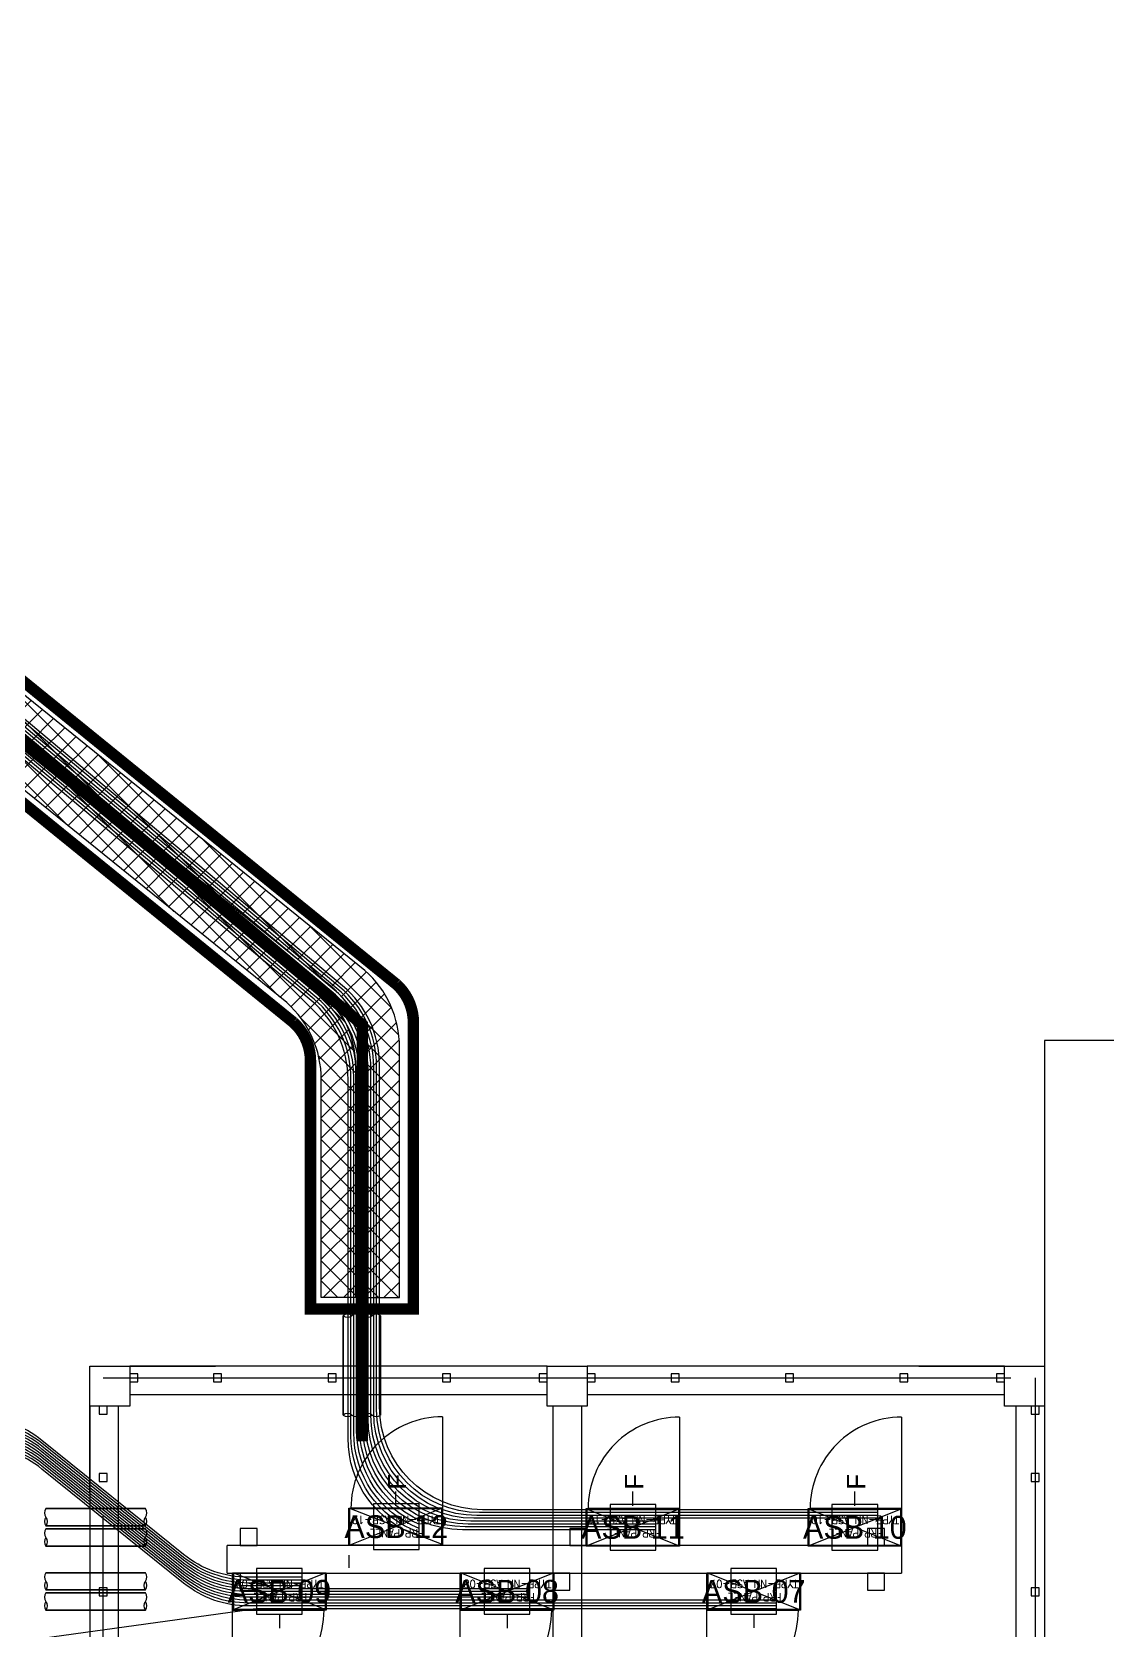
# Model space of a CAD drawing. Header units: metres. Extents: x 530603 to 531186, y 2673784 to 2674007.
# Drawn here: x 530882.6 to 530892.01, y 2673926.39 to 2673940.37 of the extents above; entities that cross this region are included whole.
import ezdxf
from ezdxf.enums import TextEntityAlignment as Align

# ---------------------------------------------------------------- set-up
doc = ezdxf.new("R2010")
doc.units = ezdxf.units.M
for name, pattern in [('DASHED', [0.75, 0.5, -0.25]), ('DASHED2', [0.375, 0.25, -0.125]), ('HIDDEN', [0.375, 0.25, -0.125]), ('PHANTOM', [63.50000000000001, 31.75, -6.35, 6.35, -6.35, 6.35, -6.35])]:
    doc.linetypes.add(name, pattern=pattern)
for name, color, linetype in [('1', 5, 'Continuous'), ('300mm Hume Pipe', 74, 'Continuous'), ('Excavation', 7, 'Continuous'), ('IDT', 7, 'Continuous'), ('LT Cable(AG) INV to LT Panel BL-17', 2, 'Continuous'), ('Trench (AC)-BL15', 14, 'Continuous')]:
    doc.layers.add(name, color=color, linetype=linetype)
doc.styles.add('Arial', font='arial.ttf')
doc.styles.add('RomanS', font='romans.shx')
doc.styles.get("Standard").update_dxf_attribs({"font": 'Adani Regular.ttf'})
doc.linetypes.add('FOUNDATION LAYOUT$0$FENCELINE1', pattern='A,6.35,-2.54,[133,ltypeshp.shx,S=2.54,R=0,X=-2.54,Y=0],-2.54,25.4', length=36.83)

# ---------------------------------------------------------------- blocks, each defined once
blk = doc.blocks.new('ASB')
at = {"layer": '1', "color": 5}
blk.add_lwpolyline([(-0.2, -0.2), (0.2, -0.2), (0.2, 0.2), (-0.2, 0.2)], close=True, dxfattribs=at)
at = {"layer": '1', "color": 7}
blk.add_attdef('ID', text='', height=0.2, dxfattribs=at).set_placement((0, 0), align=Align.MIDDLE_CENTER)
blk = doc.blocks.new('IDT')
at = {"layer": 'IDT', "color": 8, "linetype": 'PHANTOM', "ltscale": 0.25}
for p, q in [((33.78305947702646, 18.31032447560767), (33.78305947702646, 9.160324475607581)), ((25.63305947702636, 9.160324475607581), (25.63305947702636, 16.03532447560758)), ((33.78305947702646, 9.160324475607581), (25.63305947702636, 9.160324475607581))]:
    blk.add_line(p, q, dxfattribs=at)
at = {"layer": 'IDT', "color": 8}
for p, q in [((25.55203310577579, 9.410145771028397), (25.55203310577579, 12.06014577102826)), ((25.80203310577579, 9.410145771028397), (25.80203310577579, 12.06014577102826)), ((29.60203310577552, 9.410145771028397), (29.60203310577552, 12.06014577102826)), ((29.85203310577552, 9.410145771028397), (29.85203310577552, 12.06014577102826)), ((33.6520331057757, 9.410145771028397), (33.6520331057757, 12.06014577102826)), ((33.9020331057757, 9.410145771028397), (33.9020331057757, 12.06014577102826)), ((27.68603310577581, 11.1931585117926), (28.50403310577556, 11.1931585117926)), ((27.68603310577581, 10.86615851179261), (27.68603310577581, 11.1931585117926)), ((27.69503310577582, 10.86965851179264), (27.69503310577582, 11.18965851179257)), ((27.69503310577582, 11.18965851179257), (28.49503310577555, 11.18965851179257)), ((28.49503310577555, 11.18965851179257), (27.69503310577582, 10.86965851179264)), ((28.49503310577555, 10.86965851179264), (27.69503310577582, 11.18965851179257)), ((28.49503310577555, 11.18965851179257), (28.49503310577555, 10.86965851179264)), ((28.50403310577556, 11.1931585117926), (28.50403310577556, 10.86615851179261)), ((29.8430331057755, 11.19316355596482), (30.66103310577572, 11.19316355596482)), ((29.8430331057755, 10.86616355596482), (29.8430331057755, 11.19316355596482)), ((29.85203310577552, 10.86966355596462), (29.85203310577552, 11.18966355596478)), ((29.85203310577552, 11.18966355596478), (30.6520331057757, 11.18966355596478)), ((30.6520331057757, 11.18966355596478), (29.85203310577552, 10.86966355596462)), ((30.6520331057757, 10.86966355596462), (29.85203310577552, 11.18966355596478)), ((30.6520331057757, 11.18966355596478), (30.6520331057757, 10.86966355596462)), ((30.66103310577572, 11.19316355596482), (30.66103310577572, 10.86616355596482)), ((31.83392632624444, 11.19316355596482), (32.65192632624419, 11.19316355596482)), ((31.83392632624444, 10.86616355596482), (31.83392632624444, 11.19316355596482)), ((31.84292632624445, 10.86966355596462), (31.84292632624445, 11.18966355596478)), ((31.84292632624445, 11.18966355596478), (32.64292632624418, 11.18966355596478)), ((31.84292632624445, 10.86966355596462), (32.64292632624418, 11.18966355596478)), ((31.84292632624445, 11.18966355596478), (32.64292632624418, 10.86966355596485)), ((32.64292632624418, 11.18966355596478), (32.64292632624418, 10.86966355596485)), ((32.65192632624419, 11.19316355596482), (32.65192632624419, 10.86616355596482)), ((25.59805947702651, 11.06854747735485), (25.59805947702651, 10.99854747735469)), ((25.66805947702622, 11.06854747735485), (25.59805947702651, 11.06854747735485)), ((25.66805947702622, 10.99854747735469), (25.66805947702622, 11.06854747735485)), ((33.7480594770266, 11.06854747735485), (33.7480594770266, 10.99854747735469)), ((33.81805947702631, 11.06854747735485), (33.7480594770266, 11.06854747735485)), ((33.81805947702631, 10.99854747735469), (33.81805947702631, 11.06854747735485)), ((25.59805947702651, 10.99854747735469), (25.66805947702622, 10.99854747735469)), ((26.95103310577568, 11.01965851179273), (26.95103310577568, 10.86965851179264)), ((27.10103310577577, 11.01965851179273), (26.95103310577568, 11.01965851179273)), ((27.10103310577577, 10.86965851179264), (27.10103310577577, 11.01965851179273)), ((29.70203310577588, 11.01965851179273), (29.70203310577588, 10.86965851179264)), ((29.85203310577597, 11.01965851179273), (29.70203310577588, 11.01965851179273)), ((29.85203310577597, 10.86965851179264), (29.85203310577597, 11.01965851179273)), ((32.4369263262445, 11.0196585117925), (32.4369263262445, 10.86965851179264)), ((32.58692632624414, 11.0196585117925), (32.4369263262445, 11.0196585117925)), ((32.58692632624414, 10.86965851179264), (32.58692632624414, 11.0196585117925)), ((33.7480594770266, 10.99854747735469), (33.81805947702631, 10.99854747735469)), ((32.69924909500176, 10.86966355596462), (26.80203310577579, 10.86965851179286)), ((26.95103310577568, 10.86965851179264), (27.10103310577577, 10.86965851179264)), ((28.50403310577556, 10.86615851179261), (27.68603310577581, 10.86615851179261)), ((28.49503310577555, 10.86965851179264), (27.69503310577582, 10.86965851179264)), ((29.70203310577588, 10.86965851179264), (29.85203310577597, 10.86965851179264)), ((30.66103310577572, 10.86616355596482), (29.8430331057755, 10.86616355596482)), ((30.6520331057757, 10.86966355596462), (29.85203310577552, 10.86966355596462)), ((31.63518662643108, 10.71242244929829), (31.63518662643108, 10.8226436008905)), ((32.65192632624419, 10.86616355596482), (31.83392632624444, 10.86616355596482)), ((32.64292632624418, 10.86966355596485), (31.84292632624445, 10.86966355596462)), ((32.4369263262445, 10.86965851179264), (32.58692632624414, 10.86965851179264)), ((32.69925243467858, 10.86966355596758), (32.69925243467858, 10.62966355685978)), ((26.80203310577579, 10.6331585126876), (27.62003310577555, 10.6331585126876)), ((26.80203310577579, 10.3061585126876), (26.80203310577579, 10.6331585126876)), ((26.80203310577579, 10.62966355685978), (32.69924909500176, 10.62966355685978)), ((26.81103310577581, 10.30965851268763), (26.81103310577581, 10.62965851268757)), ((26.81103310577581, 10.62965851268757), (27.61103310577553, 10.62965851268757)), ((27.61103310577553, 10.62965851268757), (26.81103310577581, 10.30965851268763)), ((27.61103310577553, 10.30965851268763), (26.81103310577581, 10.62965851268757)), ((26.95103310577568, 10.62965851268757), (26.95103310577568, 10.6296585126878)), ((26.95103310577568, 10.62965851268757), (26.95103310577568, 10.47965851268748)), ((27.10103310577577, 10.62965851268757), (26.95103310577568, 10.62965851268757)), ((27.10103310577577, 10.47965851268748), (27.10103310577577, 10.62965851268757)), ((27.61103310577553, 10.62965851268757), (27.61103310577553, 10.30965851268763)), ((27.62003310577555, 10.6331585126876), (27.62003310577555, 10.3061585126876)), ((28.7430331057756, 10.6331585126876), (29.56103310577581, 10.6331585126876)), ((28.7430331057756, 10.3061585126876), (28.7430331057756, 10.6331585126876)), ((28.75203310577561, 10.30965851268763), (28.75203310577561, 10.62965851268757)), ((28.75203310577561, 10.62965851268757), (29.55203310577579, 10.62965851268757)), ((29.55203310577579, 10.62965851268757), (28.75203310577561, 10.30965851268763)), ((29.55203310577579, 10.30965851268763), (28.75203310577561, 10.62965851268757)), ((29.55203310577579, 10.62965851268757), (29.55203310577579, 10.30965851268763)), ((29.55203310577579, 10.62965851268757), (29.55203310577579, 10.47965851268748)), ((29.70203310577588, 10.62965851268757), (29.55203310577579, 10.62965851268757)), ((29.56103310577581, 10.6331585126876), (29.56103310577581, 10.3061585126876)), ((29.70203310577588, 10.47965851268748), (29.70203310577588, 10.62965851268757)), ((30.81703310577566, 10.62928158855436), (31.63503310577542, 10.62928158855436)), ((30.81703310577566, 10.30228158855437), (30.81703310577566, 10.62928158855436)), ((30.82603310577568, 10.3057815885544), (30.82603310577568, 10.62578158855433)), ((30.82603310577568, 10.62578158855433), (31.62603310577586, 10.62578158855433)), ((30.82603310577568, 10.3057815885544), (31.62603310577586, 10.62578158855433)), ((31.62603310577586, 10.62578158855433), (31.62603310577586, 10.3057815885544)), ((31.63503310577542, 10.62928158855436), (31.63503310577542, 10.30228158855437)), ((32.4369263262445, 10.62965851268757), (32.4369263262445, 10.47965851268748)), ((32.58692632624414, 10.62965851268757), (32.4369263262445, 10.62965851268757)), ((32.58692632624414, 10.47965851268748), (32.58692632624414, 10.62965851268757)), ((30.82603310577568, 10.61801765194389), (31.62603310577586, 10.3057815885544)), ((26.95103310577568, 10.47965851268748), (27.10103310577577, 10.47965851268748)), ((29.55203310577579, 10.47965851268748), (29.70203310577588, 10.47965851268748)), ((32.4369263262445, 10.47965851268748), (32.58692632624414, 10.47965851268748)), ((27.62003310577555, 10.3061585126876), (26.80203310577579, 10.3061585126876)), ((27.61103310577553, 10.30965851268763), (26.81103310577581, 10.30965851268763)), ((29.56103310577581, 10.3061585126876), (28.7430331057756, 10.3061585126876)), ((29.55203310577579, 10.30965851268763), (28.75203310577561, 10.30965851268763)), ((31.63503310577542, 10.30228158855437), (30.81703310577566, 10.30228158855437)), ((31.62603310577586, 10.3057815885544), (30.82603310577568, 10.3057815885544)), ((25.59805947702651, 10.06854747735485), (25.59805947702651, 9.998547477354691)), ((25.66805947702622, 10.06854747735485), (25.59805947702651, 10.06854747735485)), ((25.66805947702622, 9.998547477354691), (25.66805947702622, 10.06854747735485)), ((33.7480594770266, 10.06854747735485), (33.7480594770266, 9.998547477354691)), ((33.81805947702631, 10.06854747735485), (33.7480594770266, 10.06854747735485)), ((33.81805947702631, 9.998547477354691), (33.81805947702631, 10.06854747735485)), ((25.59805947702651, 9.998547477354691), (25.66805947702622, 9.998547477354691)), ((33.7480594770266, 9.998547477354691), (33.81805947702631, 9.998547477354691)), ((25.55203310577579, 9.06014577102826), (25.55203310577579, 9.410145771028397)), ((25.55203310577579, 9.410145771028397), (25.9020331057757, 9.410145771028397)), ((25.59805947702651, 9.480145771028333), (25.59805947702651, 9.410145771028397)), ((25.66805947702622, 9.480145771028333), (25.59805947702651, 9.480145771028333)), ((25.59805947702651, 9.410145771028397), (25.66805947702622, 9.410145771028397)), ((25.66805947702622, 9.410145771028397), (25.66805947702622, 9.480145771028333)), ((25.9020331057757, 9.410145771028397), (25.9020331057757, 9.06014577102826)), ((29.55203310577579, 9.06014577102826), (29.55203310577579, 9.410145771028397)), ((29.55203310577579, 9.410145771028397), (29.9020331057757, 9.410145771028397)), ((29.9020331057757, 9.410145771028397), (29.9020331057757, 9.06014577102826)), ((33.55203310577579, 9.06014577102826), (33.55203310577579, 9.410145771028397)), ((33.55203310577579, 9.410145771028397), (33.9020331057757, 9.410145771028397)), ((33.7480594770266, 9.480145771028333), (33.7480594770266, 9.410145771028397)), ((33.81805947702631, 9.480145771028333), (33.7480594770266, 9.480145771028333)), ((33.7480594770266, 9.410145771028397), (33.81805947702631, 9.410145771028397)), ((33.81805947702631, 9.410145771028397), (33.81805947702631, 9.480145771028333)), ((33.9020331057757, 9.410145771028397), (33.9020331057757, 9.06014577102826)), ((25.9020331057757, 9.31014577102826), (29.55203310577579, 9.31014577102826)), ((29.9020331057757, 9.31014577102826), (33.55203310577579, 9.31014577102826)), ((25.9020331057757, 9.195324475607663), (25.9020331057757, 9.1253244756075)), ((25.97203310577586, 9.195324475607663), (25.9020331057757, 9.195324475607663)), ((25.9020331057757, 9.1253244756075), (25.97203310577586, 9.1253244756075)), ((25.97203310577586, 9.1253244756075), (25.97203310577586, 9.195324475607663)), ((26.7480594770266, 9.195324475607663), (26.7480594770266, 9.1253244756075)), ((26.81805947702631, 9.195324475607663), (26.7480594770266, 9.195324475607663)), ((26.7480594770266, 9.1253244756075), (26.81805947702631, 9.1253244756075)), ((26.81805947702631, 9.1253244756075), (26.81805947702631, 9.195324475607663)), ((27.7480594770266, 9.195324475607663), (27.7480594770266, 9.1253244756075)), ((27.81805947702631, 9.195324475607663), (27.7480594770266, 9.195324475607663)), ((27.7480594770266, 9.1253244756075), (27.81805947702631, 9.1253244756075)), ((27.81805947702631, 9.1253244756075), (27.81805947702631, 9.195324475607663)), ((28.7480594770266, 9.195324475607663), (28.7480594770266, 9.1253244756075)), ((28.81805947702631, 9.195324475607663), (28.7480594770266, 9.195324475607663)), ((28.7480594770266, 9.1253244756075), (28.81805947702631, 9.1253244756075)), ((28.81805947702631, 9.1253244756075), (28.81805947702631, 9.195324475607663)), ((29.48220577756118, 9.195324475607663), (29.48220577756118, 9.1253244756075)), ((29.55220577756089, 9.195324475607663), (29.48220577756118, 9.195324475607663)), ((29.48220577756118, 9.1253244756075), (29.55220577756089, 9.1253244756075)), ((29.55220577756089, 9.1253244756075), (29.55220577756089, 9.195324475607663)), ((29.9020331057757, 9.195324475607663), (29.9020331057757, 9.1253244756075)), ((29.97203310577586, 9.195324475607663), (29.9020331057757, 9.195324475607663)), ((29.9020331057757, 9.1253244756075), (29.97203310577586, 9.1253244756075)), ((29.97203310577586, 9.1253244756075), (29.97203310577586, 9.195324475607663)), ((30.7480594770266, 9.195324475607663), (30.7480594770266, 9.1253244756075)), ((30.81805947702631, 9.195324475607663), (30.7480594770266, 9.195324475607663)), ((30.7480594770266, 9.1253244756075), (30.81805947702631, 9.1253244756075)), ((30.81805947702631, 9.1253244756075), (30.81805947702631, 9.195324475607663)), ((31.7480594770266, 9.195324475607663), (31.7480594770266, 9.1253244756075)), ((31.81805947702631, 9.195324475607663), (31.7480594770266, 9.195324475607663)), ((31.7480594770266, 9.1253244756075), (31.81805947702631, 9.1253244756075)), ((31.81805947702631, 9.1253244756075), (31.81805947702631, 9.195324475607663)), ((32.7480594770266, 9.195324475607663), (32.7480594770266, 9.1253244756075)), ((32.81805947702631, 9.195324475607663), (32.7480594770266, 9.195324475607663)), ((32.7480594770266, 9.1253244756075), (32.81805947702631, 9.1253244756075)), ((32.81805947702631, 9.1253244756075), (32.81805947702631, 9.195324475607663)), ((33.48203310577563, 9.195324475607663), (33.48203310577563, 9.1253244756075)), ((33.55203310577579, 9.195324475607663), (33.48203310577563, 9.195324475607663)), ((33.48203310577563, 9.1253244756075), (33.55203310577579, 9.1253244756075)), ((33.55203310577579, 9.1253244756075), (33.55203310577579, 9.195324475607663)), ((25.9020331057757, 9.06014577102826), (25.55203310577579, 9.06014577102826)), ((25.9020331057757, 9.06014577102826), (29.55203310577579, 9.06014577102826)), ((29.9020331057757, 9.06014577102826), (29.55203310577579, 9.06014577102826)), ((29.9020331057757, 9.06014577102826), (33.55203310577579, 9.06014577102826)), ((33.9020331057757, 9.06014577102826), (33.55203310577579, 9.06014577102826))]:
    blk.add_line(p, q, dxfattribs=at)
at = {"layer": 'IDT', "color": 8, "linetype": 'DASHED', "ltscale": 5}
for p, q in [((28.50403310577556, 11.99315851179233), (28.50403310577556, 11.1931585117926)), ((30.66103310577617, 11.99316355596432), (30.66103310577617, 11.19316355596482)), ((32.65192632624419, 11.99316355596454), (32.65192632624419, 11.19316355596482)), ((28.46019748933739, 11.1931585117926), (27.70403310577584, 11.1931585117926)), ((28.50403310577556, 11.1931585117926), (28.46019748933739, 11.1931585117926)), ((30.61719748933754, 11.19316355596482), (29.86103310577644, 11.19316355596482)), ((30.66103310577617, 11.19316355596482), (30.61719748933754, 11.19316355596482)), ((32.60809070980602, 11.19316355596482), (31.85192632624447, 11.19316355596482)), ((32.65192632624419, 11.19316355596482), (32.60809070980602, 11.19316355596482)), ((26.80203310577579, 9.506158512688103), (26.80203310577579, 10.3061585126876)), ((26.80203310577579, 10.3061585126876), (26.84586872221396, 10.3061585126876)), ((26.84586872221396, 10.3061585126876), (27.60203310577552, 10.3061585126876)), ((28.7430331057756, 9.506158512688103), (28.7430331057756, 10.3061585126876)), ((28.7430331057756, 10.3061585126876), (28.78686872221377, 10.3061585126876)), ((28.78686872221377, 10.3061585126876), (29.54303310577532, 10.3061585126876)), ((30.81703310577566, 9.502281588554638), (30.81703310577566, 10.30228158855437)), ((30.81703310577566, 10.30228158855437), (30.86086872221384, 10.30228158855437)), ((30.86086872221384, 10.30228158855437), (31.61703310577539, 10.30228158855437))]:
    blk.add_line(p, q, dxfattribs=at)
at = {"layer": 'IDT', "color": 7}
for p, q in [((28.09503310577546, 11.27669120714529), (28.09503310577546, 11.34921367546428)), ((30.25203310577561, 11.28019625131731), (30.25203310577561, 11.35271871963653)), ((32.24292632624409, 11.28019625131731), (32.24292632624409, 11.35271871963653)), ((27.68603310577581, 11.1931585117926), (28.50403310577556, 11.1931585117926)), ((27.68603310577581, 10.86615851179261), (27.68603310577581, 11.1931585117926)), ((28.09503310577546, 11.22553543595552), (28.09503310577546, 11.27669120714529)), ((28.50403310577556, 11.1931585117926), (28.50403310577556, 10.86615851179261)), ((29.8430331057755, 11.19316355596482), (30.66103310577572, 11.19316355596482)), ((29.8430331057755, 10.86616355596482), (29.8430331057755, 11.19316355596482)), ((30.25203310577561, 11.22904048012754), (30.25203310577561, 11.28019625131731)), ((30.66103310577572, 11.19316355596482), (30.66103310577572, 10.86616355596482)), ((31.83392632624444, 11.19316355596482), (32.65192632624419, 11.19316355596482)), ((31.83392632624444, 10.86616355596482), (31.83392632624444, 11.19316355596482)), ((32.24292632624409, 11.22904048012776), (32.24292632624409, 11.28019625131731)), ((32.65192632624419, 11.19316355596482), (32.65192632624419, 10.86616355596482)), ((28.50403310577556, 10.86615851179261), (27.68603310577581, 10.86615851179261)), ((30.66103310577572, 10.86616355596482), (29.8430331057755, 10.86616355596482)), ((32.65192632624419, 10.86616355596482), (31.83392632624444, 10.86616355596482)), ((26.80203310577579, 10.6331585126876), (27.62003310577555, 10.6331585126876)), ((26.80203310577579, 10.3061585126876), (26.80203310577579, 10.6331585126876)), ((27.62003310577555, 10.6331585126876), (27.62003310577555, 10.3061585126876)), ((28.7430331057756, 10.6331585126876), (29.56103310577581, 10.6331585126876)), ((28.7430331057756, 10.3061585126876), (28.7430331057756, 10.6331585126876)), ((29.56103310577581, 10.6331585126876), (29.56103310577581, 10.3061585126876)), ((30.81703310577566, 10.62928158855436), (31.63503310577542, 10.62928158855436)), ((30.81703310577566, 10.30228158855437), (30.81703310577566, 10.62928158855436)), ((31.63503310577542, 10.62928158855436), (31.63503310577542, 10.30228158855437)), ((27.62003310577555, 10.3061585126876), (26.80203310577579, 10.3061585126876)), ((27.21103310577544, 10.28055006587385), (27.21103310577544, 10.22939429468408)), ((27.21103310577544, 10.22939429468408), (27.21103310577544, 10.15687182636486)), ((29.56103310577581, 10.3061585126876), (28.7430331057756, 10.3061585126876)), ((29.1520331057757, 10.28055006587385), (29.1520331057757, 10.22939429468408)), ((29.1520331057757, 10.22939429468408), (29.1520331057757, 10.15687182636486)), ((31.63503310577542, 10.30228158855437), (30.81703310577566, 10.30228158855437)), ((31.22603310577577, 10.28055511004584), (31.22603310577577, 10.22939933885607)), ((31.22603310577577, 10.22939933885607), (31.22603310577577, 10.15687687053685))]:
    blk.add_line(p, q, dxfattribs=at)
at = {"layer": 'IDT', "color": 124}
for p, q in [((34.28454869628402, 11.19321100944774), (33.41546722306956, 11.19321100944774)), ((33.41546722306956, 11.19321100944774), (34.28454869628402, 11.19321100944774)), ((33.41546722306956, 11.04321100944787), (34.28454869628402, 11.04321100944787)), ((34.28454869628402, 11.04321100944787), (33.41546722306956, 11.04321100944787)), ((34.28454869628584, 11.01616355596605), (33.41546722307137, 11.01616355596605)), ((33.41546722307137, 11.01616355596605), (34.28454869628584, 11.01616355596605)), ((33.41546722307137, 10.86616355596618), (34.28454869628584, 10.86616355596618)), ((34.28454869628584, 10.86616355596618), (33.41546722307137, 10.86616355596618)), ((34.28454869628402, 10.63321101034273), (33.41546722306956, 10.63321101034273)), ((33.41546722306956, 10.63321101034273), (34.28454869628402, 10.63321101034273)), ((33.41546722306956, 10.48321101034287), (34.28454869628402, 10.48321101034287)), ((34.28454869628402, 10.48321101034287), (33.41546722306956, 10.48321101034287)), ((34.28454869628584, 10.45616355686104), (33.41546722307137, 10.45616355686104)), ((33.41546722307137, 10.45616355686104), (34.28454869628584, 10.45616355686104)), ((33.41546722307137, 10.30616355686118), (34.28454869628584, 10.30616355686118)), ((34.28454869628584, 10.30616355686118), (33.41546722307137, 10.30616355686118)), ((31.3578251571378, 9.487376799342314), (31.3578251571378, 8.61829532612785)), ((31.3578251571378, 8.61829532612785), (31.3578251571378, 9.487376799342314)), ((31.50782515713789, 8.61829532612785), (31.50782515713789, 9.487376799342314)), ((31.50782515713789, 9.487376799342314), (31.50782515713789, 8.61829532612785)), ((31.53487261061926, 9.487376799344133), (31.53487261061926, 8.618295326129669)), ((31.53487261061926, 8.618295326129669), (31.53487261061926, 9.487376799344133)), ((31.68487261061935, 8.618295326129669), (31.68487261061935, 9.487376799344133)), ((31.68487261061935, 9.487376799344133), (31.68487261061935, 8.618295326129669))]:
    blk.add_line(p, q, dxfattribs=at)
at = {"layer": 'IDT', "color": 8, "linetype": 'HIDDEN', "ltscale": 2.5}
blk.add_line((26.80203310577579, 10.62966355685978), (26.80203292904551, 10.86965851179264), dxfattribs=at)
at = {"layer": 'IDT', "color": 8, "linetype": 'DASHED2', "ltscale": 5}
for p, q in [((25.55203310577579, 9.06014577102826), (25.55203310577579, 10.1601457710284)), ((33.9020331057757, 10.1601457710284), (33.9020331057757, 9.06014577102826)), ((26.6520331057757, 9.06014577102826), (25.55203310577579, 9.06014577102826)), ((33.9020331057757, 9.06014577102826), (32.80203310577579, 9.06014577102826))]:
    blk.add_line(p, q, dxfattribs=at)
at = {"layer": 'IDT', "color": 7, "linetype": 'FOUNDATION LAYOUT$0$FENCELINE1', "ltscale": 0.01}
blk.add_lwpolyline([(19.91065726106834, 22.48539390819508), (11.80103310577559, 22.48539390819508), (11.80103310577559, 6.210393908265019), (19.73137271900467, 6.210393908225001), (25.55203310577579, 6.210393908225001), (25.55203310577579, 9.06014577102826)], dxfattribs=at)
at = {"layer": 'IDT', "color": 8, "linetype": 'DASHED', "ltscale": 5}
for centre, start, end in [((28.50403310577556, 11.1931585117926), 90, 180), ((30.66103310577617, 11.19316355596482), 90, 180), ((32.65192632624419, 11.19316355596482), 90, 180), ((26.80203310577579, 10.3061585126876), 270, 0), ((28.7430331057756, 10.3061585126876), 270, 0), ((30.81703310577566, 10.30228158855437), 270, 0)]:
    blk.add_arc(centre, 0.7999999999996508, start, end, dxfattribs=at)
at = {"layer": 'IDT', "color": 124}
for centre, radius, start, end in [((33.46528137758176, 11.15571100944828), 0.06235142331725626, 143.0276363458421, 216.9723636541578), ((33.36565306855007, 11.15571100944715), 0.06235142332423081, 323.0276363719184, 36.97236362808165), ((34.33436285080396, 11.15571100944715), 0.06235142332423081, 143.0276363719183, 216.9723636280808), ((34.23473454177227, 11.15571100944828), 0.06235142331725626, 323.0276363458421, 36.9723636541579), ((33.46528137758449, 11.0807110094471), 0.06235142331974031, 143.0276363562435, 216.9723636280808), ((34.23473454176909, 11.0807110094471), 0.06235142331974031, 323.0276363719184, 36.9723636437565), ((33.46528137758358, 10.97866355596659), 0.06235142331725626, 143.0276363458421, 216.9723636541578), ((33.46528137758631, 10.90366355596541), 0.06235142331974031, 143.0276363562435, 216.9723636280808), ((33.36565306855189, 10.97866355596545), 0.06235142332423081, 323.0276363719184, 36.97236362808165), ((34.33436285080577, 10.97866355596545), 0.06235142332423081, 143.0276363719183, 216.9723636280808), ((34.23473454177409, 10.97866355596659), 0.06235142331725626, 323.0276363458421, 36.9723636541579), ((34.23473454177091, 10.90366355596541), 0.06235142331974031, 323.0276363719184, 36.9723636437565), ((33.46528137758176, 10.59571101034328), 0.06235142331725626, 143.0276363458421, 216.9723636541578), ((33.36565306855007, 10.59571101034214), 0.06235142332423081, 323.0276363719184, 36.97236362808165), ((34.33436285080396, 10.59571101034214), 0.06235142332423081, 143.0276363719183, 216.9723636280808), ((34.23473454177227, 10.59571101034328), 0.06235142331725626, 323.0276363458421, 36.9723636541579), ((33.46528137758449, 10.5207110103421), 0.06235142331974031, 143.0276363562435, 216.9723636280808), ((34.23473454176909, 10.5207110103421), 0.06235142331974031, 323.0276363719184, 36.9723636437565), ((33.46528137758358, 10.41866355686159), 0.06235142331725626, 143.0276363458421, 216.9723636541578), ((33.46528137758631, 10.34366355686041), 0.06235142331974031, 143.0276363562435, 216.9723636280808), ((33.36565306855189, 10.41866355686045), 0.06235142332423081, 323.0276363719184, 36.97236362808165), ((34.33436285080577, 10.41866355686045), 0.06235142332423081, 143.0276363719183, 216.9723636280808), ((34.23473454177409, 10.41866355686159), 0.06235142331725626, 323.0276363458421, 36.9723636541579), ((34.23473454177091, 10.34366355686041), 0.06235142331974031, 323.0276363719184, 36.9723636437565), ((31.39532515713725, 9.43756264482738), 0.06235142331974176, 53.02763635368521, 126.9723636463148), ((31.47032515713798, 9.437562644830336), 0.06235142331725626, 53.02763635368521, 126.9723636463148), ((31.47032515713707, 9.537190953862023), 0.06235142332423227, 233.0276363536852, 306.9723636463148), ((31.57237261061871, 9.4375626448292), 0.06235142331974176, 53.02763635368521, 126.9723636463148), ((31.6473726106199, 9.437562644832155), 0.06235142331725626, 53.02763635368521, 126.9723636463148), ((31.64737261061853, 9.537190953863842), 0.06235142332423227, 233.0276363536852, 306.9723636463148), ((31.39532515713725, 8.668109480642784), 0.06235142331974176, 233.0276363536852, 306.9723636463148), ((31.47032515713707, 8.568481171608141), 0.06235142332423227, 53.02763635368521, 126.9723636463148), ((31.47032515713798, 8.668109480639828), 0.06235142331725626, 233.0276363536852, 306.9723636463148), ((31.57237261061871, 8.668109480644603), 0.06235142331974176, 233.0276363536852, 306.9723636463148), ((31.64737261061853, 8.56848117160996), 0.06235142332423227, 53.02763635368521, 126.9723636463148), ((31.6473726106199, 8.668109480641647), 0.06235142331725626, 233.0276363536852, 306.9723636463148)]:
    blk.add_arc(centre, radius, start, end, dxfattribs=at)
at = {"layer": 'IDT', "color": 7, "style": 'RomanS', "width": 0.9}
for s, p in [('FRP PANEL', (27.85184958396192, 11.04685574733401)), ('FRP PANEL', (30.00884958396207, 11.04686079150599)), ('FRP PANEL', (31.99974280443055, 11.04686079150622)), ('TYPE-NN ASB-07', (27.7076995839623, 10.93018908066722)), ('TYPE-NN ASB-08', (29.86469958396199, 10.93019412483943)), ('TYPE-NN ASB-09', (31.85709280443078, 10.93019412483943)), ('FRP PANEL', (26.96784958396191, 10.486855748229)), ('FRP PANEL', (28.90884958396217, 10.486855748229)), ('FRP PANEL', (30.98284958396223, 10.48686079240099)), ('TYPE-NN ASB-10', (26.82369958396228, 10.37018908156222)), ('TYPE-NN ASB-11', (28.7736995839621, 10.37018908156222)), ('TYPE-NN ASB-12', (30.83869958396215, 10.37019412573443))]:
    blk.add_text(s, height=0.07, dxfattribs=at).set_placement(p)
at = {"layer": 'IDT', "color": 7, "style": 'Arial'}
for p in [(27.11984584907739, 10.13972772747468), (29.06084584907765, 10.13972772747468), (31.13484584907772, 10.13973277164666)]:
    blk.add_text('F', height=0.16, rotation=270, dxfattribs=at).set_placement(p)

msp = doc.modelspace()

# ---------------------------------------------------------------- hatches: boundary and pattern name
at = {"layer": '300mm Hume Pipe'}
h = msp.add_hatch(dxfattribs=at)
h.set_pattern_fill('ANSI37', color=74)
h.set_pattern_definition([(45, (-1943.519999999553, -120), (-0.08838834764831845, 0.08838834764831845), []), (135, (-1943.519999999553, -120), (-0.08838834764831845, -0.08838834764831843), [])])
edge = h.paths.add_edge_path()
edge.add_line((530885.5182895745, 2673929.298708546), (530885.8182895744, 2673929.298708546))
edge.add_line((530885.8182895744, 2673929.298708546), (530885.8182895744, 2673931.489289007))
edge.add_arc((530884.9182895742, 2673931.489289007), 0.9000000001396984, 0, 48.32874371870346)
edge.add_line((530885.5166597072, 2673932.161563642), (530878.8025955845, 2673937.591958006))
edge.add_arc((530879.4009657175, 2673938.264232641), 0.9000000002774085, 180, 228.3287437187034, ccw=False)
edge.add_line((530878.5009657172, 2673938.264232641), (530878.5009657174, 2673939.786941831))
edge.add_line((530878.5009657174, 2673939.786941831), (530878.2009657176, 2673939.786941831))
edge.add_line((530878.2009657176, 2673939.786941831), (530878.2009657174, 2673938.12963146))
edge.add_arc((530879.1009657176, 2673938.12963146), 0.9000000001396984, 180, 228.3287437187034)
edge.add_line((530878.5025955846, 2673937.457356825), (530885.2166597075, 2673932.02696246))
edge.add_arc((530884.6182895744, 2673931.354687826), 0.900000000006972, -2.9644922960869735e-08, 48.32874369345791, ccw=False)
edge.add_line((530885.5182895745, 2673931.354687825), (530885.5182895745, 2673929.298708546))
edge = h.paths.add_edge_path()
edge.add_line((530878.116902846, 2673939.735715011), (530878.1169028459, 2673938.09191492))
edge.add_arc((530879.016902846, 2673938.09191492), 0.9000000001396984, 180, 228.3287437187034)
edge.add_line((530878.4185327131, 2673937.419640285), (530885.1325968358, 2673931.98924592))
edge.add_arc((530884.5342267029, 2673931.316971286), 0.8999999999295727, -2.9644922960869735e-08, 48.328743698993776, ccw=False)
edge.add_line((530885.434226703, 2673931.316971286), (530885.434226703, 2673929.298708546))
edge.add_line((530885.434226703, 2673929.298708546), (530885.134226703, 2673929.298708546))
edge.add_line((530885.134226703, 2673929.298708546), (530885.1342267029, 2673931.207169657))
edge.add_arc((530884.2342267027, 2673931.207169656), 0.9000000001396984, 2.964491826802329e-08, 48.33614241642817)
edge.add_line((530884.8325100188, 2673931.879521554), (530878.11861953, 2673937.308207744))
edge.add_arc((530878.7169028461, 2673937.980559641), 0.900000000033609, 180, 228.3361423967214, ccw=False)
edge.add_line((530877.816902846, 2673937.980559641), (530877.816902846, 2673939.786941831))
edge.add_line((530877.816902846, 2673939.786941831), (530878.116902846, 2673939.786941831))
edge.add_line((530878.116902846, 2673939.786941831), (530878.116902846, 2673939.735715011))

# ---------------------------------------------------------------- linework, layer by layer
at = {"layer": '300mm Hume Pipe', "color": 74}
for points in [[(530878.116902846, 2673939.735715011), (530878.1169028459, 2673938.09191492, 0.2140562423256003), (530878.4185327131, 2673937.419640285), (530885.1325968358, 2673931.98924592, -0.2140562423092027), (530885.434226703, 2673931.316971286), (530885.434226703, 2673929.298708546), (530885.134226703, 2673929.298708546), (530885.1342267029, 2673931.207169657, 0.2140900045463655), (530884.8325100188, 2673931.879521554), (530878.11861953, 2673937.308207744, -0.2140900045615197), (530877.816902846, 2673937.980559641), (530877.816902846, 2673939.786941831), (530878.116902846, 2673939.786941831), (530878.116902846, 2673939.735715011)], [(530885.5182895745, 2673929.298708546), (530885.8182895744, 2673929.298708546), (530885.8182895744, 2673931.489289007, 0.2140562423100663), (530885.5166597072, 2673932.161563642), (530878.8025955845, 2673937.591958006, -0.2140562423329815), (530878.5009657172, 2673938.264232641), (530878.5009657174, 2673939.786941831), (530878.2009657176, 2673939.786941831), (530878.2009657174, 2673938.12963146, 0.2140562423301491), (530878.5025955846, 2673937.457356825), (530885.2166597075, 2673932.02696246, -0.2140562423100663), (530885.5182895745, 2673931.354687825)]]:
    msp.add_lwpolyline(points, format="xyb", close=True, dxfattribs=at)
at = {"layer": 'Excavation', "color": 3, "const_width": 0.1}
msp.add_lwpolyline([(530885.493249313, 2673928.04256635), (530885.493249313, 2673931.687063211), (530878.2261913108, 2673937.776174604), (530878.2261913108, 2673940.010608906)], dxfattribs=at)
at = {"layer": 'LT Cable(AG) INV to LT Panel BL-17', "color": 5}
for points in [[(530885.9901633112, 2673927.212483018, -0.3249291552831751), (530885.368249313, 2673928.0684434), (530885.368249313, 2673931.208660488, 0.2218784995244559), (530885.0462748102, 2673931.898505778), (530878.4231658136, 2673937.448048446, -0.2218784995264163), (530878.1011913108, 2673938.137893736), (530878.1011913108, 2673939.968864971, 0.0203544588503889), (530878.0982107922, 2673940.042050011), (530878.0032648873, 2673941.205789587, -0.02035445885405265), (530878.0002843686, 2673941.278974627), (530878.0002843686, 2673998.16216928, -0.414213562373095), (530878.9002843687, 2673999.06216928), (530924.0649842185, 2673999.06216928, 0.414213562373095), (530924.9649842185, 2673999.96216928), (530924.9649842185, 2674000.189769275)], [(530885.9901633112, 2673927.24601265, -0.3168358156654172), (530885.393249313, 2673928.0934434), (530885.393249313, 2673931.220328847, 0.2218784995343309), (530885.0712748101, 2673931.910174137), (530878.4481658137, 2673937.459716805, -0.2218784995345846), (530878.1261913108, 2673938.149562095), (530878.1261913108, 2673939.969883116, 0.0203544588503889), (530878.1232107922, 2673940.043068155), (530878.0282648873, 2673941.206807732, -0.02035445885405265), (530878.0252843687, 2673941.279992771), (530878.0252843687, 2673998.137169281, -0.414213562373095), (530878.9252843687, 2673999.03716928), (531021.2409842184, 2673999.03716928, 0.414213562373095), (531022.1409842185, 2673999.93716928), (531022.1409842185, 2674000.189769275)], [(530885.9901633111, 2673927.280374444, -0.3086947199055877), (530885.418249313, 2673928.1184434), (530885.418249313, 2673931.231997206, 0.2218784995244559), (530885.0962748103, 2673931.921842496), (530878.4731658136, 2673937.471385164, -0.2218784995264163), (530878.1511913108, 2673938.161230454), (530878.1511913108, 2673939.970901261, 0.0203544588503889), (530878.1482107922, 2673940.0440863), (530878.0532648873, 2673941.207825877, -0.02035445885405265), (530878.0502843687, 2673941.281010916), (530878.0502843687, 2673998.112169281, -0.414213562373095), (530878.9502843687, 2673999.012169281), (531118.4169842184, 2673999.012169281, 0.414213562373095), (531119.3169842184, 2673999.91216928), (531119.3169842184, 2674000.189769275)], [(530885.9901633112, 2673927.315596629, -0.3004957761593618), (530885.4432493129, 2673928.1434434), (530885.4432493129, 2673931.243665565, 0.2218784995244559), (530885.1212748102, 2673931.933510855), (530878.4981658135, 2673937.483053523, -0.2218784995264163), (530878.1761913107, 2673938.172898813), (530878.1761913107, 2673939.971919406, 0.0203544588503889), (530878.1732107921, 2673940.045104445), (530878.0782648872, 2673941.208844022, -0.02035445885405265), (530878.0752843686, 2673941.282029061), (530878.0752843686, 2673968.08716928, -0.414213562373095), (530878.9752843686, 2673968.98716928), (530891.6729842185, 2673968.98716928, 0.414213562373095), (530892.5729842185, 2673969.88716928), (530892.5729842185, 2673970.189769275)], [(530888.0592512619, 2673927.2684434), (530886.368249313, 2673927.2684434, -0.4142135623503636), (530885.468249313, 2673928.168443399), (530885.468249313, 2673931.255333925, 0.2218784995244559), (530885.1462748102, 2673931.945179215), (530878.5231658135, 2673937.494721883, -0.2218784995264163), (530878.2011913108, 2673938.184567173), (530878.2011913108, 2673939.972937551, 0.02035445883463514), (530878.1982107922, 2673940.04612259), (530878.1032648874, 2673941.209862166, -0.02035445883676898), (530878.1002843687, 2673941.283047205), (530878.1002843686, 2673968.06216928, -0.4142135623743269), (530879.0002843686, 2673968.96216928), (530956.4569842184, 2673968.96216928, 0.414213562373095), (530957.3569842185, 2673969.86216928), (530957.3569842185, 2673970.189769275)], [(530888.0592512619, 2673927.293443399), (530886.393249313, 2673927.293443399, -0.4142135623503636), (530885.493249313, 2673928.193443399), (530885.493249313, 2673931.267002284, 0.2218784995244559), (530885.1712748102, 2673931.956847574), (530878.5481658136, 2673937.506390241, -0.2218784995264163), (530878.2261913108, 2673938.196235531), (530878.2261913108, 2673939.973955695, 0.0203544588503889), (530878.2232107922, 2673940.047140734), (530878.1282648873, 2673941.210880311, -0.02035445885405265), (530878.1252843686, 2673941.28406535), (530878.1252843686, 2673968.03716928, -0.414213562373095), (530879.0252843687, 2673968.93716928), (531021.2409842184, 2673968.93716928, 0.414213562373095), (531022.1409842185, 2673969.83716928), (531022.1409842185, 2673970.189769275)], [(530888.0592512619, 2673927.318443399), (530886.418249313, 2673927.318443399, -0.4142135623503636), (530885.518249313, 2673928.218443399), (530885.518249313, 2673931.278670643, 0.2218784995244559), (530885.1962748102, 2673931.968515933), (530878.5731658136, 2673937.5180586, -0.2218784995264163), (530878.2511913108, 2673938.20790389), (530878.2511913108, 2673939.974973839, 0.02035445886614266), (530878.2482107922, 2673940.048158878), (530878.1532648872, 2673941.211898457, -0.02035445886347436), (530878.1502843685, 2673941.285083496), (530878.1502843687, 2673968.012169281, -0.4142135623718609), (530879.0502843687, 2673968.91216928), (531118.4169842184, 2673968.91216928, 0.414213562373095), (531119.3169842184, 2673969.81216928), (531119.3169842184, 2673970.189769275)], [(530888.0592512619, 2673927.343443399), (530886.443249313, 2673927.343443399, -0.4142135623503636), (530885.543249313, 2673928.243443399), (530885.543249313, 2673931.290339002, 0.2218784995244559), (530885.2212748103, 2673931.980184292), (530878.5981658136, 2673937.52972696, -0.2218784995264163), (530878.2761913108, 2673938.21957225), (530878.2761913108, 2673939.975991984, 0.0203544588503889), (530878.2732107922, 2673940.049177024), (530878.1782648873, 2673941.212916601, -0.02035445885405265), (530878.1752843687, 2673941.28610164), (530878.1752843687, 2673945.487169281, -0.414213562373095), (530879.0752843687, 2673946.387169281), (531021.2409842184, 2673946.387169281, 0.414213562373095), (531022.1409842185, 2673947.28716928), (531022.1409842185, 2673947.689769275)], [(530890.000251262, 2673927.368443399), (530886.468249313, 2673927.368443399, -0.4142135623503636), (530885.5682493129, 2673928.268443399), (530885.5682493129, 2673931.302007361, 0.2218784995244559), (530885.2462748102, 2673931.991852651), (530878.6231658135, 2673937.541395319, -0.2218784995264163), (530878.3011913107, 2673938.231240609), (530878.3011913107, 2673939.977010129, 0.0203544588503889), (530878.2982107921, 2673940.050195169), (530878.2032648872, 2673941.213934746, -0.02035445885405265), (530878.2002843686, 2673941.287119785), (530878.2002843686, 2673945.46216928, -0.414213562373095), (530879.1002843686, 2673946.36216928), (531118.4169842184, 2673946.36216928, 0.414213562373095), (531119.3169842184, 2673947.26216928), (531119.3169842184, 2673947.689769275)], [(530890.000251262, 2673927.393443399), (530886.493249313, 2673927.393443399, -0.4142135623503636), (530885.593249313, 2673928.293443399), (530885.593249313, 2673931.31367572, 0.2218784995145807), (530885.2712748102, 2673932.00352101), (530878.6481658135, 2673937.553063678, -0.2218784995160833), (530878.3261913108, 2673938.242908968), (530878.3261913108, 2673939.978028274, 0.0203544588503889), (530878.3232107922, 2673940.051213313), (530878.2282648872, 2673941.21495289, -0.02035445885405265), (530878.2252843686, 2673941.28813793), (530878.2252843686, 2673945.43716928, -0.414213562373095), (530879.1252843686, 2673946.33716928), (530927.5342843686, 2673946.33716928, -0.414213562373095), (530928.4342843686, 2673945.43716928), (530928.4342843686, 2673917.23716928, 0.414213562373095), (530929.3342843687, 2673916.33716928), (530956.4569842184, 2673916.33716928, 0.414213562373095), (530957.3569842185, 2673917.23716928), (530957.3569842185, 2673917.689769275)], [(530890.000251262, 2673927.418443399), (530886.518249313, 2673927.418443399, -0.4142135623503636), (530885.618249313, 2673928.318443399), (530885.618249313, 2673931.325344079, 0.2218784995244559), (530885.2962748102, 2673932.015189369), (530878.6731658136, 2673937.564732037, -0.2218784995264163), (530878.3511913108, 2673938.254577327), (530878.3511913108, 2673939.979046419, 0.0203544588503889), (530878.3482107922, 2673940.052231458), (530878.2532648873, 2673941.215971035, -0.02035445885405265), (530878.2502843686, 2673941.289156074), (530878.2502843686, 2673945.41216928, -0.414213562373095), (530879.1502843687, 2673946.31216928), (530927.5092843686, 2673946.31216928, -0.414213562373095), (530928.4092843686, 2673945.41216928), (530928.4092843686, 2673917.21216928, 0.414213562373095), (530929.3092843686, 2673916.31216928), (531021.2409842184, 2673916.31216928, 0.414213562373095), (531022.1409842185, 2673917.21216928), (531022.1409842185, 2673917.689769275)], [(530890.000251262, 2673927.443443399), (530886.543249313, 2673927.443443399, -0.4142135623503636), (530885.643249313, 2673928.343443399), (530885.643249313, 2673931.337012438, 0.2218784995244559), (530885.3212748102, 2673932.026857728), (530878.6981658136, 2673937.576400396, -0.2218784995264163), (530878.3761913108, 2673938.266245686), (530878.3761913108, 2673939.980064563, 0.02035445884275706), (530878.3732107922, 2673940.053249603), (530878.2782648873, 2673941.21698918, -0.02035445884618858), (530878.2752843687, 2673941.290174219), (530878.2752843687, 2673945.387169281, -0.414213562373095), (530879.1752843687, 2673946.28716928), (530927.4842843686, 2673946.28716928, -0.414213562373095), (530928.3842843686, 2673945.387169281), (530928.3842843686, 2673917.18716928, 0.414213562373095), (530929.2842843686, 2673916.28716928), (531118.4169842184, 2673916.28716928, 0.414213562373095), (531119.3169842184, 2673917.18716928), (531119.3169842184, 2673917.689769275)]]:
    msp.add_lwpolyline(points, format="xyb", dxfattribs=at)
at = {"layer": 'LT Cable(AG) INV to LT Panel BL-17'}
for points in [[(530884.9683580415, 2673926.802224217), (530884.4953485834, 2673926.802224217, -0.1712007967142932), (530883.9306758407, 2673927.001407056), (530882.6918723787, 2673927.999554058, 0.1712007967131536), (530882.127199636, 2673928.198736897), (530876.1527843691, 2673928.198736897, -0.414213562373095), (530875.252784369, 2673929.098736897), (530875.252784369, 2673940.038106003, -0.01265548488719392), (530875.2539371611, 2673940.083643864), (530875.3116315767, 2673941.222442737, 0.01265548488621255), (530875.3127843688, 2673941.267980597), (530875.3127843688, 2673990.62466928, 0.414213562373095), (530874.4127843687, 2673991.52466928), (530670.1055845184, 2673991.52466928, -0.414213562373095), (530669.2055845184, 2673992.42466928), (530669.2055845184, 2673992.689769275)], [(530884.9683580415, 2673926.827224217), (530884.4953485834, 2673926.827224217, -0.1712007967142932), (530883.9306758407, 2673927.026407056), (530882.6918723787, 2673928.024554058, 0.1712007967131536), (530882.127199636, 2673928.223736897), (530876.1777843691, 2673928.223736897, -0.414213562373095), (530875.2777843691, 2673929.123736897), (530875.2777843691, 2673940.037473128, -0.01265548488719392), (530875.2789371611, 2673940.083010988), (530875.3366315768, 2673941.221809861, 0.01265548488621255), (530875.3377843688, 2673941.267347722), (530875.3377843688, 2673990.64966928, 0.414213562373095), (530874.4377843688, 2673991.54966928), (530767.2815845184, 2673991.54966928, -0.414213562373095), (530766.3815845184, 2673992.44966928), (530766.3815845184, 2673992.689769275)], [(530884.9683580415, 2673926.852224217), (530884.4953485834, 2673926.852224217, -0.1712007967142932), (530883.9306758407, 2673927.051407056), (530882.6918723781, 2673928.049554058, 0.1712007967131536), (530882.1271996354, 2673928.248736897), (530876.202784369, 2673928.248736897, -0.414213562373095), (530875.302784369, 2673929.148736897), (530875.302784369, 2673940.036840252, -0.01265548488719392), (530875.303937161, 2673940.082378113), (530875.3616315767, 2673941.221176986, 0.01265548488621255), (530875.3627843687, 2673941.266714846), (530875.3627843687, 2673990.674669281, 0.414213562373095), (530874.4627843687, 2673991.574669281), (530864.4575845184, 2673991.574669281, -0.414213562373095), (530863.5575845183, 2673992.47466928), (530863.5575845183, 2673992.689769275)], [(530886.959251262, 2673926.727224218), (530884.4953485834, 2673926.727224218, -0.1712007967142932), (530883.9306758407, 2673926.926407056), (530882.6918723787, 2673927.924554058, 0.1712007967131536), (530882.127199636, 2673928.123736897), (530876.077784369, 2673928.123736897, -0.414213562373095), (530875.177784369, 2673929.023736897), (530875.177784369, 2673940.04000463, -0.01265548488719392), (530875.178937161, 2673940.085542491), (530875.2366315767, 2673941.224341364, 0.01265548488621255), (530875.2377843687, 2673941.269879224), (530875.2377843687, 2673968.049669281, 0.414213562373095), (530874.3377843687, 2673968.949669281), (530670.1055845184, 2673968.949669281, -0.414213562373095), (530669.2055845184, 2673969.84966928), (530669.2055845184, 2673970.189769275)], [(530886.959251262, 2673926.752224218), (530884.4953485834, 2673926.752224218, -0.1712007967142932), (530883.9306758407, 2673926.951407056), (530882.6918723787, 2673927.949554058, 0.1712007967131536), (530882.127199636, 2673928.148736897), (530876.102784369, 2673928.148736897, -0.414213562373095), (530875.202784369, 2673929.048736897), (530875.202784369, 2673940.039371755, -0.01265548488719392), (530875.203937161, 2673940.084909615), (530875.2616315767, 2673941.223708488, 0.01265548488621255), (530875.2627843687, 2673941.269246349), (530875.2627843687, 2673968.074669281, 0.414213562373095), (530874.3627843687, 2673968.97466928), (530767.2815845184, 2673968.97466928, -0.414213562373095), (530766.3815845184, 2673969.87466928), (530766.3815845184, 2673970.189769275)], [(530884.9683580415, 2673926.777224218), (530884.4953485834, 2673926.777224218, -0.1712007967142932), (530883.9306758407, 2673926.976407056), (530882.6918723787, 2673927.974554058, 0.1712007967131536), (530882.127199636, 2673928.173736897), (530876.127784369, 2673928.173736897, -0.414213562373095), (530875.227784369, 2673929.073736897), (530875.227784369, 2673940.038738879, -0.01265548488719392), (530875.228937161, 2673940.08427674), (530875.2866315767, 2673941.223075612, 0.01265548488621255), (530875.2877843687, 2673941.268613473), (530875.2877843687, 2673968.09966928, 0.414213562373095), (530874.3877843687, 2673968.99966928), (530832.0655845184, 2673968.99966928, -0.414213562373095), (530831.1655845183, 2673969.89966928), (530831.1655845183, 2673970.189769275)], [(530886.959251262, 2673926.677224218), (530884.4953485834, 2673926.677224218, -0.1712007967142932), (530883.9306758407, 2673926.876407057), (530882.6918723793, 2673927.874554058, 0.1712007967131536), (530882.1271996365, 2673928.073736897), (530876.0277843691, 2673928.073736897, -0.414213562373095), (530875.127784369, 2673928.973736897), (530875.127784369, 2673940.041270381, -0.01265548488719392), (530875.1289371611, 2673940.086808242), (530875.1866315767, 2673941.225607115, 0.01265548488621255), (530875.1877843688, 2673941.271144975), (530875.1877843688, 2673945.49966928, 0.414213562373095), (530874.2877843687, 2673946.39966928), (530861.0457843686, 2673946.39966928, 0.414213562373095), (530860.1457843686, 2673945.49966928), (530860.1457843686, 2673939.79966928, -0.414213562373095), (530859.2457843686, 2673938.89966928), (530670.1055845184, 2673938.89966928, -0.414213562373095), (530669.2055845184, 2673939.79966928), (530669.2055845184, 2673940.189769275)], [(530886.959251262, 2673926.702224218), (530884.4953485834, 2673926.702224218, -0.1712007967142932), (530883.9306758407, 2673926.901407056), (530882.6918723793, 2673927.899554058, 0.1712007967131536), (530882.1271996365, 2673928.098736897), (530876.0527843691, 2673928.098736897, -0.414213562373095), (530875.1527843691, 2673928.998736897), (530875.1527843691, 2673940.040637506, -0.01265548488719392), (530875.1539371611, 2673940.086175366), (530875.2116315768, 2673941.224974239, 0.01265548488621255), (530875.2127843688, 2673941.2705121), (530875.2127843688, 2673945.52466928, 0.414213562373095), (530874.3127843688, 2673946.42466928), (530861.0207843686, 2673946.42466928, 0.414213562373095), (530860.1207843686, 2673945.52466928), (530860.1207843686, 2673939.82466928, -0.414213562373095), (530859.2207843686, 2673938.92466928), (530767.2815845184, 2673938.92466928, -0.414213562373095), (530766.3815845184, 2673939.82466928), (530766.3815845184, 2673940.189769275)], [(530889.1162512619, 2673926.602224218), (530884.4953485834, 2673926.602224218, -0.1712007967142932), (530883.9306758407, 2673926.801407057), (530882.6918723793, 2673927.799554058, 0.1712007967131536), (530882.1271996365, 2673927.998736897), (530875.952784369, 2673927.998736897, -0.414213562373095), (530875.052784369, 2673928.898736897), (530875.052784369, 2673940.043169008, -0.01265548488719392), (530875.053937161, 2673940.088706869), (530875.1116315767, 2673941.227505742, 0.01265548488621255), (530875.1127843687, 2673941.273043602), (530875.1127843687, 2673945.424669281, 0.414213562373095), (530874.2127843687, 2673946.324669281), (530861.1207843687, 2673946.324669281, 0.414213562373095), (530860.2207843687, 2673945.424669281), (530860.2207843687, 2673917.22466928, -0.414213562373095), (530859.3207843687, 2673916.324669281), (530670.1055845184, 2673916.324669281, -0.414213562373095), (530669.2055845184, 2673917.22466928), (530669.2055845184, 2673917.689769275)], [(530889.1162512619, 2673926.627224218), (530884.4953485834, 2673926.627224218, -0.1712007967142932), (530883.9306758407, 2673926.826407057), (530882.6918723793, 2673927.824554058, 0.1712007967131536), (530882.1271996365, 2673928.023736897), (530875.977784369, 2673928.023736897, -0.414213562373095), (530875.077784369, 2673928.923736897), (530875.077784369, 2673940.042536133, -0.01265548488719392), (530875.078937161, 2673940.088073993), (530875.1366315767, 2673941.226872866, 0.01265548488621255), (530875.1377843687, 2673941.272410727), (530875.1377843687, 2673945.449669281, 0.414213562373095), (530874.2377843687, 2673946.34966928), (530861.0957843687, 2673946.34966928, 0.414213562373095), (530860.1957843687, 2673945.449669281), (530860.1957843687, 2673917.24966928, -0.414213562373095), (530859.2957843686, 2673916.34966928), (530767.2815845184, 2673916.34966928, -0.414213562373095), (530766.3815845184, 2673917.24966928), (530766.3815845184, 2673917.689769275)], [(530889.1162512619, 2673926.652224218), (530884.4953485834, 2673926.652224218, -0.1712007967142932), (530883.9306758407, 2673926.851407057), (530882.6918723793, 2673927.849554058, 0.1712007967131536), (530882.1271996365, 2673928.048736897), (530876.002784369, 2673928.048736897, -0.414213562373095), (530875.102784369, 2673928.948736897), (530875.102784369, 2673940.041903257, -0.01265548488719392), (530875.103937161, 2673940.087441118), (530875.1616315767, 2673941.22623999, 0.01265548488621255), (530875.1627843687, 2673941.271777851), (530875.1627843687, 2673945.47466928, 0.414213562373095), (530874.2627843687, 2673946.37466928), (530861.0707843687, 2673946.37466928, 0.414213562373095), (530860.1707843686, 2673945.47466928), (530860.1707843686, 2673917.27466928, -0.414213562373095), (530859.2707843686, 2673916.37466928), (530832.0655845184, 2673916.37466928, -0.414213562373095), (530831.1655845183, 2673917.27466928), (530831.1655845183, 2673917.689769275)], [(530889.1162512619, 2673926.577224218), (530884.6306052333, 2673926.577224218, 0.03454051457274222), (530884.5067035487, 2673926.568654739), (530882.6947742848, 2673926.31681112, -0.03454051456787018), (530882.5708726003, 2673926.308241641), (530875.9277843691, 2673926.308241641, 0.414213562373095), (530875.0277843691, 2673925.408241641), (530875.0277843691, 2673895.889237379, 0.01309803757214287), (530875.0290191672, 2673895.842108706), (530875.0865495706, 2673894.744977798, -0.01309803757074253), (530875.0877843687, 2673894.697849124), (530875.0877843688, 2673887.47466928, -0.4142135623772927), (530874.1877843688, 2673886.574669281), (530864.4575845184, 2673886.574669281, -0.414213562373095), (530863.5575845183, 2673887.47466928), (530863.5575845183, 2673887.689769275)]]:
    msp.add_lwpolyline(points, format="xyb", dxfattribs=at)
at = {"layer": 'Trench (AC)-BL15', "const_width": 0.1}
msp.add_lwpolyline([(530884.8911516713, 2673931.706306071), (530877.8713954394, 2673937.407162787, -0.2124726228145605), (530877.7226116268, 2673937.741481212), (530877.7226116268, 2673939.886941831), (530878.6226116269, 2673939.886941831), (530878.622611627, 2673938.075653187, 0.2124726227902704), (530878.7713954397, 2673937.741334763), (530885.7911516712, 2673932.040478046, -0.212472622813343), (530885.939935484, 2673931.706159622), (530885.9399354839, 2673929.198708546), (530885.0399354838, 2673929.198708546), (530885.0399354838, 2673931.371987647, 0.2124726228154971)], format="xyb", close=True, dxfattribs=at)

# ---------------------------------------------------------------- block references
at = {"layer": '1'}
for p, values in [((530885.7901633112, 2673927.295037548), {'ID': 'ASB 12'}), ((530887.8592512619, 2673927.289195804), {'ID': 'ASB 11'}), ((530889.800251262, 2673927.289195804), {'ID': 'ASB 10'}), ((530884.7683580415, 2673926.729190761), {'ID': 'ASB 09'}), ((530886.7592512621, 2673926.729190761), {'ID': 'ASB 08'}), ((530888.916251262, 2673926.729195805), {'ID': 'ASB 07'})]:
    msp.add_blockref('ASB', p, dxfattribs=at).add_auto_attribs(values)
at = {"layer": 'IDT', "color": 8, "rotation": 180}
msp.add_blockref('IDT', (530917.0112843678, 2673937.758854317), dxfattribs=at)

doc.saveas('drawing.dxf')
